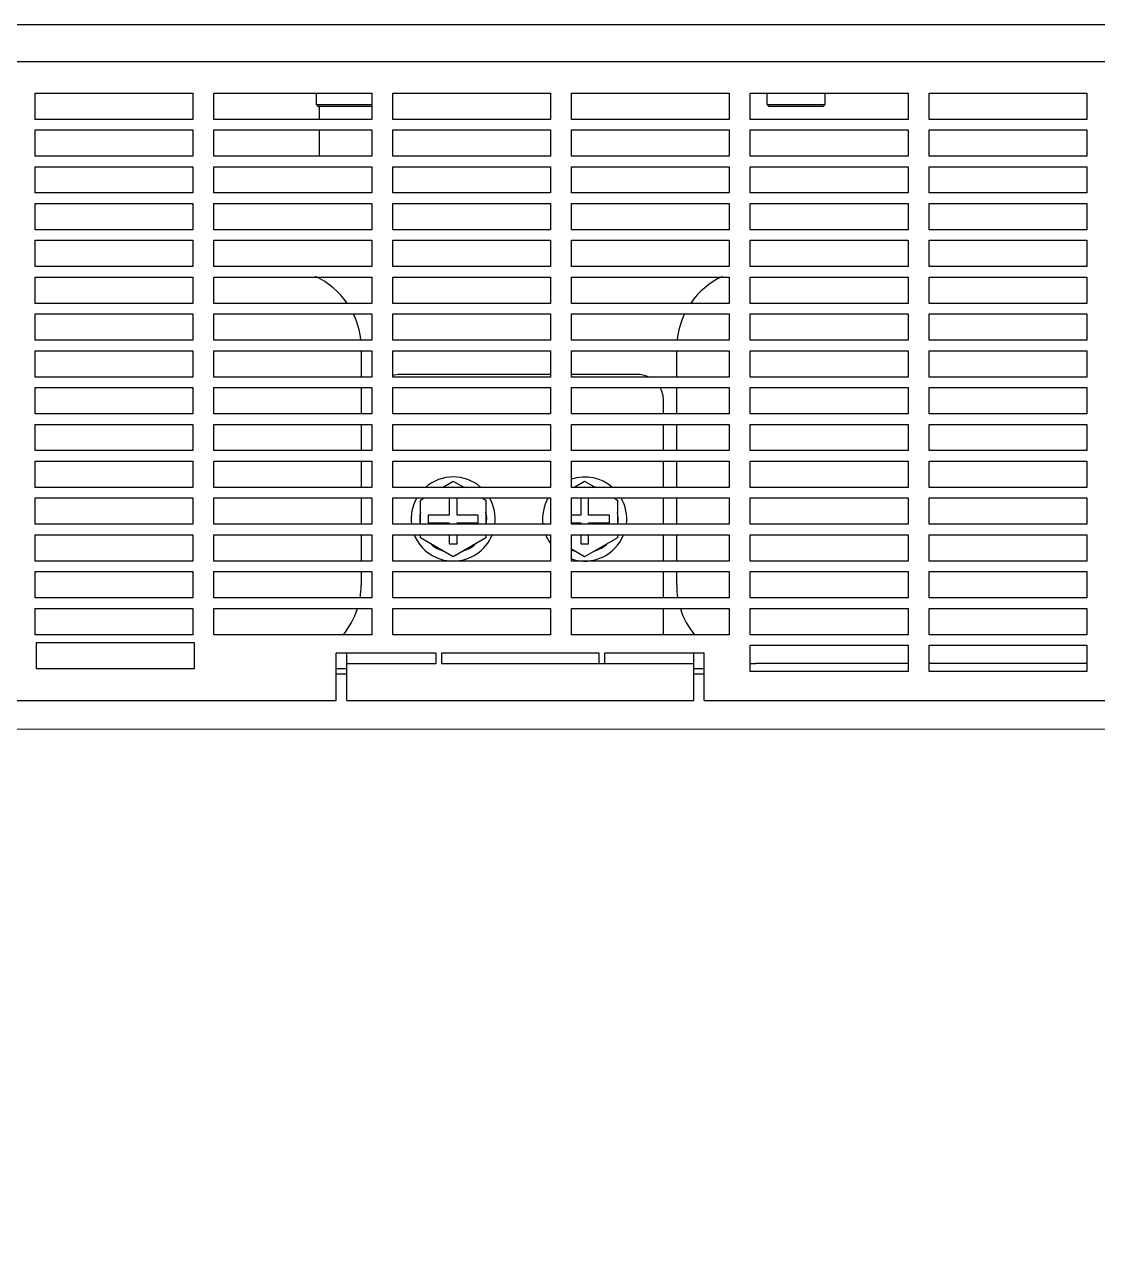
# Model space of a CAD drawing. Header units: millimetres. Extents: x 55614 to 110757, y -66981 to -47484.
# Drawn here: x 77838.4 to 78042.4, y -56781 to -56546.2 of the extents above; entities that cross this region are included whole.
import ezdxf

# ---------------------------------------------------------------- set-up
doc = ezdxf.new("R2010")
doc.units = ezdxf.units.MM
doc.layers.get('0').update_dxf_attribs({"lineweight": 15})
for name, color, linetype in [('2401-00258-M8-20HWMC_0', 7, 'Continuous'), ('2403-00027_S-M6-0_0', 7, 'Continuous'), ('4212-62832_1_0', 7, 'Continuous'), ('4212-68031_1_JB_0', 7, 'Continuous'), ('4212-88600-2_1_0', 7, 'Continuous'), ('4212-88600-2_2_0', 7, 'Continuous'), ('4215-06934_0', 7, 'Continuous'), ('4215-07850_2_0', 7, 'Continuous')]:
    doc.layers.add(name, color=color, linetype=linetype)
doc.layers.add('THICK', color=7, linetype='Continuous', lineweight=0)

# ---------------------------------------------------------------- blocks, each defined once
blk = doc.blocks.new('RU67I6756')
at = {"layer": '2401-00258-M8-20HWMC_0', "color": 0, "linetype": 'Continuous'}
for p, q in [((24618.67, 14502.67), (24620.73, 14503.86)), ((24620.73, 14503.86), (24622.79, 14502.67)), ((24643.67, 14502.67), (24645.73, 14503.86)), ((24645.73, 14503.86), (24647.79, 14502.67)), ((24614.5, 14500.27), (24615.21, 14500.67)), ((24619.98, 14500.67), (24619.98, 14497.42)), ((24621.48, 14497.42), (24621.48, 14500.67)), ((24626.26, 14500.67), (24626.96, 14500.27)), ((24644.98, 14500.67), (24644.98, 14497.42)), ((24646.48, 14497.42), (24646.48, 14500.67)), ((24651.26, 14500.67), (24651.96, 14500.27)), ((24614.5, 14495.67), (24614.5, 14500.27)), ((24626.96, 14500.27), (24626.96, 14495.67)), ((24651.96, 14500.27), (24651.96, 14495.67)), ((24619.98, 14497.42), (24615.98, 14497.42)), ((24615.98, 14497.42), (24615.98, 14495.92)), ((24615.98, 14495.92), (24619.98, 14495.92)), ((24619.98, 14495.92), (24619.98, 14495.67)), ((24625.48, 14497.42), (24621.48, 14497.42)), ((24621.48, 14495.92), (24625.48, 14495.92)), ((24621.48, 14495.67), (24621.48, 14495.92)), ((24625.48, 14495.92), (24625.48, 14497.42)), ((24644.98, 14497.42), (24643.23, 14497.42)), ((24643.23, 14495.92), (24644.98, 14495.92)), ((24644.98, 14495.92), (24644.98, 14495.67)), ((24650.48, 14497.42), (24646.48, 14497.42)), ((24646.48, 14495.92), (24650.48, 14495.92)), ((24646.48, 14495.67), (24646.48, 14495.92)), ((24650.48, 14495.92), (24650.48, 14497.42)), ((24614.5, 14493.08), (24614.5, 14493.67)), ((24619.98, 14493.67), (24619.98, 14491.92)), ((24621.48, 14491.92), (24621.48, 14493.67)), ((24626.96, 14493.67), (24626.96, 14493.08)), ((24644.98, 14493.67), (24644.98, 14491.92)), ((24646.48, 14491.92), (24646.48, 14493.67)), ((24651.96, 14493.67), (24651.96, 14493.08)), ((24620.73, 14489.48), (24614.5, 14493.08)), ((24619.98, 14491.92), (24621.48, 14491.92)), ((24626.96, 14493.08), (24620.73, 14489.48)), ((24644.98, 14491.92), (24646.48, 14491.92)), ((24651.96, 14493.08), (24645.73, 14489.48)), ((24645.73, 14489.48), (24643.23, 14490.93))]:
    blk.add_line(p, q, dxfattribs=at)
for centre, radius, start, end in [((24620.73, 14496.67), 8, 48.6954, 131.3046), ((24620.73, 14496.67), 6.37, 70.7029, 71.9647), ((24645.73, 14496.67), 8, 48.6954, 108.2348), ((24645.73, 14496.67), 6.37, 70.7029, 71.9647), ((24620.73, 14496.67), 8, 149.9582, 187.1863), ((24620.73, 14496.67), 8, 352.8137, 30.0418), ((24645.73, 14496.67), 8, 149.9582, 187.1863), ((24645.73, 14496.67), 8, 352.8137, 30.0418), ((24620.73, 14496.67), 6.37, 168.0353, 189.0483), ((24620.73, 14496.67), 6.37, 350.9517, 11.9647), ((24645.73, 14496.67), 6.37, 350.9517, 11.9647), ((24620.73, 14496.67), 8, 202.0565, 337.9435), ((24645.73, 14496.67), 8, 202.0565, 215.4729), ((24645.73, 14496.67), 8, 251.7652, 337.9435), ((24620.73, 14496.67), 6.37, 228.0353, 251.9647), ((24620.73, 14496.67), 6.37, 288.0353, 311.9647), ((24645.73, 14496.67), 6.37, 288.0353, 311.9647), ((24645.73, 14496.67), 6.37, 246.8122, 251.9647)]:
    blk.add_arc(centre, radius, start, end, dxfattribs=at)
at = {"layer": '2403-00027_S-M6-0_0', "color": 0, "linetype": 'Continuous'}
for p, q in [((24594.71, 14575.47), (24594.71, 14577.67)), ((24594.71, 14575.47), (24605.23, 14575.47)), ((24594.71, 14575.47), (24595.01, 14575.17)), ((24680.41, 14575.47), (24680.41, 14577.67)), ((24680.41, 14575.47), (24691.46, 14575.47)), ((24680.41, 14575.47), (24680.71, 14575.17)), ((24691.46, 14575.47), (24691.16, 14575.17)), ((24691.46, 14575.47), (24691.46, 14577.67)), ((24595.01, 14575.17), (24605.23, 14575.17)), ((24680.71, 14575.17), (24691.16, 14575.17))]:
    blk.add_line(p, q, dxfattribs=at)
at = {"layer": '4212-62832_1_0', "color": 0, "linetype": 'Continuous'}
blk.add_line((25160.53, 14590.67), (24325.93, 14590.67), dxfattribs=at)
at = {"layer": '4212-68031_1_JB_0', "color": 0, "linetype": 'Continuous'}
for p, q in [((24541.48, 14473.17), (24571.48, 14473.17)), ((24541.48, 14468.17), (24541.48, 14473.17)), ((24571.48, 14473.17), (24571.48, 14468.17)), ((24617.48, 14471.17), (24598.48, 14471.17)), ((24598.48, 14462.17), (24598.48, 14471.17)), ((24600.48, 14469.17), (24600.48, 14471.17)), ((24617.48, 14469.17), (24617.48, 14471.17)), ((24648.48, 14471.17), (24618.48, 14471.17)), ((24618.48, 14471.17), (24618.48, 14469.17)), ((24648.48, 14469.17), (24648.48, 14471.17)), ((24668.48, 14471.17), (24649.48, 14471.17)), ((24649.48, 14471.17), (24649.48, 14469.17)), ((24666.48, 14469.17), (24666.48, 14471.17)), ((24668.48, 14462.17), (24668.48, 14471.17)), ((24571.48, 14468.17), (24541.48, 14468.17)), ((24600.48, 14468.17), (24598.48, 14468.17)), ((24600.48, 14469.17), (24617.48, 14469.17)), ((24600.48, 14462.17), (24600.48, 14469.17)), ((24618.48, 14469.17), (24648.48, 14469.17)), ((24649.48, 14469.17), (24666.48, 14469.17)), ((24666.48, 14462.17), (24666.48, 14469.17)), ((24668.48, 14468.17), (24666.48, 14468.17)), ((24600.48, 14467.17), (24598.48, 14467.17)), ((24668.48, 14467.17), (24666.48, 14467.17)), ((24323.48, 14462.17), (24598.48, 14462.17)), ((24600.48, 14462.17), (24666.48, 14462.17)), ((24668.48, 14462.17), (24818.48, 14462.17))]:
    blk.add_line(p, q, dxfattribs=at)
at = {"layer": '4212-88600-2_1_0', "color": 0, "linetype": 'Continuous'}
for p, q in [((24603.23, 14528.67), (24603.23, 14523.67)), ((24663.23, 14523.67), (24663.23, 14528.67)), ((24603.23, 14521.67), (24603.23, 14516.67)), ((24663.23, 14516.67), (24663.23, 14521.67)), ((24603.23, 14514.67), (24603.23, 14509.67)), ((24663.23, 14509.67), (24663.23, 14514.67)), ((24603.23, 14507.67), (24603.23, 14502.67)), ((24663.23, 14502.67), (24663.23, 14507.67)), ((24603.23, 14500.67), (24603.23, 14495.67)), ((24663.23, 14495.67), (24663.23, 14500.67)), ((24603.23, 14493.67), (24603.23, 14488.67)), ((24663.23, 14488.67), (24663.23, 14493.67)), ((24603.23, 14486.67), (24603.23, 14484.17)), ((24663.23, 14484.17), (24663.23, 14486.67)), ((24707.23, 14469.17), (24678.23, 14469.17)), ((24741.23, 14469.17), (24711.23, 14469.17))]:
    blk.add_line(p, q, dxfattribs=at)
for centre, start, end in [((24588.23, 14529.17), 34.815, 65.0889), ((24678.23, 14529.17), 114.9111, 145.185), ((24588.23, 14529.17), 5.8604, 25.8691), ((24678.23, 14529.17), 154.1309, 174.1396), ((24588.23, 14484.17), 350.2878, 0), ((24678.23, 14484.17), 180, 189.7122), ((24588.23, 14484.17), 320.3318, 342.4548), ((24678.23, 14484.17), 197.5452, 219.6682), ((24678.23, 14484.17), 266.08, 270)]:
    blk.add_arc(centre, 15, start, end, dxfattribs=at)
at = {"layer": '4212-88600-2_2_0', "color": 0, "linetype": 'Continuous'}
for p, q in [((24639.23, 14524.17), (24610.73, 14524.17)), ((24655.73, 14524.17), (24643.23, 14524.17)), ((24660.73, 14516.67), (24660.73, 14519.17)), ((24660.73, 14509.67), (24660.73, 14514.67)), ((24660.73, 14502.67), (24660.73, 14507.67)), ((24660.73, 14495.67), (24660.73, 14500.67)), ((24660.73, 14488.67), (24660.73, 14493.67)), ((24660.73, 14481.67), (24660.73, 14486.67)), ((24660.73, 14474.67), (24660.73, 14479.67)), ((24643.23, 14469.17), (24655.73, 14469.17))]:
    blk.add_line(p, q, dxfattribs=at)
for centre, start, end in [((24610.73, 14519.17), 90, 107.5452), ((24655.73, 14519.17), 65.0889, 90), ((24655.73, 14519.17), 0, 30)]:
    blk.add_arc(centre, 5, start, end, dxfattribs=at)
at = {"layer": '4215-06934_0', "color": 0, "linetype": 'Continuous'}
for p, q in [((24323.23, 14583.67), (25163.23, 14583.67)), ((24541.23, 14577.67), (24571.23, 14577.67)), ((24541.23, 14572.67), (24541.23, 14577.67)), ((24571.23, 14577.67), (24571.23, 14572.67)), ((24575.23, 14577.67), (24605.23, 14577.67)), ((24575.23, 14572.67), (24575.23, 14577.67)), ((24605.23, 14577.67), (24605.23, 14572.67)), ((24609.23, 14577.67), (24639.23, 14577.67)), ((24609.23, 14572.67), (24609.23, 14577.67)), ((24639.23, 14577.67), (24639.23, 14572.67)), ((24643.23, 14577.67), (24673.23, 14577.67)), ((24643.23, 14572.67), (24643.23, 14577.67)), ((24673.23, 14577.67), (24673.23, 14572.67)), ((24677.23, 14577.67), (24707.23, 14577.67)), ((24677.23, 14572.67), (24677.23, 14577.67)), ((24707.23, 14577.67), (24707.23, 14572.67)), ((24711.23, 14577.67), (24741.23, 14577.67)), ((24711.23, 14572.67), (24711.23, 14577.67)), ((24741.23, 14577.67), (24741.23, 14572.67)), ((24571.23, 14572.67), (24541.23, 14572.67)), ((24605.23, 14572.67), (24575.23, 14572.67)), ((24639.23, 14572.67), (24609.23, 14572.67)), ((24673.23, 14572.67), (24643.23, 14572.67)), ((24707.23, 14572.67), (24677.23, 14572.67)), ((24741.23, 14572.67), (24711.23, 14572.67)), ((24541.23, 14570.67), (24571.23, 14570.67)), ((24541.23, 14565.67), (24541.23, 14570.67)), ((24571.23, 14570.67), (24571.23, 14565.67)), ((24575.23, 14570.67), (24605.23, 14570.67)), ((24575.23, 14565.67), (24575.23, 14570.67)), ((24605.23, 14570.67), (24605.23, 14565.67)), ((24609.23, 14570.67), (24639.23, 14570.67)), ((24609.23, 14565.67), (24609.23, 14570.67)), ((24639.23, 14570.67), (24639.23, 14565.67)), ((24643.23, 14570.67), (24673.23, 14570.67)), ((24643.23, 14565.67), (24643.23, 14570.67)), ((24673.23, 14570.67), (24673.23, 14565.67)), ((24677.23, 14570.67), (24707.23, 14570.67)), ((24677.23, 14565.67), (24677.23, 14570.67)), ((24707.23, 14570.67), (24707.23, 14565.67)), ((24711.23, 14570.67), (24741.23, 14570.67)), ((24711.23, 14565.67), (24711.23, 14570.67)), ((24741.23, 14570.67), (24741.23, 14565.67)), ((24571.23, 14565.67), (24541.23, 14565.67)), ((24605.23, 14565.67), (24575.23, 14565.67)), ((24639.23, 14565.67), (24609.23, 14565.67)), ((24673.23, 14565.67), (24643.23, 14565.67)), ((24707.23, 14565.67), (24677.23, 14565.67)), ((24741.23, 14565.67), (24711.23, 14565.67)), ((24541.23, 14563.67), (24571.23, 14563.67)), ((24541.23, 14558.67), (24541.23, 14563.67)), ((24571.23, 14563.67), (24571.23, 14558.67)), ((24575.23, 14563.67), (24605.23, 14563.67)), ((24575.23, 14558.67), (24575.23, 14563.67)), ((24605.23, 14563.67), (24605.23, 14558.67)), ((24609.23, 14563.67), (24639.23, 14563.67)), ((24609.23, 14558.67), (24609.23, 14563.67)), ((24639.23, 14563.67), (24639.23, 14558.67)), ((24643.23, 14563.67), (24673.23, 14563.67)), ((24643.23, 14558.67), (24643.23, 14563.67)), ((24673.23, 14563.67), (24673.23, 14558.67)), ((24677.23, 14563.67), (24707.23, 14563.67)), ((24677.23, 14558.67), (24677.23, 14563.67)), ((24707.23, 14563.67), (24707.23, 14558.67)), ((24711.23, 14563.67), (24741.23, 14563.67)), ((24711.23, 14558.67), (24711.23, 14563.67)), ((24741.23, 14563.67), (24741.23, 14558.67)), ((24571.23, 14558.67), (24541.23, 14558.67)), ((24541.23, 14556.67), (24571.23, 14556.67)), ((24541.23, 14551.67), (24541.23, 14556.67)), ((24571.23, 14556.67), (24571.23, 14551.67)), ((24605.23, 14558.67), (24575.23, 14558.67)), ((24575.23, 14556.67), (24605.23, 14556.67)), ((24575.23, 14551.67), (24575.23, 14556.67)), ((24605.23, 14556.67), (24605.23, 14551.67)), ((24639.23, 14558.67), (24609.23, 14558.67)), ((24609.23, 14556.67), (24639.23, 14556.67)), ((24609.23, 14551.67), (24609.23, 14556.67)), ((24639.23, 14556.67), (24639.23, 14551.67)), ((24673.23, 14558.67), (24643.23, 14558.67)), ((24643.23, 14556.67), (24673.23, 14556.67)), ((24643.23, 14551.67), (24643.23, 14556.67)), ((24673.23, 14556.67), (24673.23, 14551.67)), ((24707.23, 14558.67), (24677.23, 14558.67)), ((24677.23, 14556.67), (24707.23, 14556.67)), ((24677.23, 14551.67), (24677.23, 14556.67)), ((24707.23, 14556.67), (24707.23, 14551.67)), ((24741.23, 14558.67), (24711.23, 14558.67)), ((24711.23, 14556.67), (24741.23, 14556.67)), ((24711.23, 14551.67), (24711.23, 14556.67)), ((24741.23, 14556.67), (24741.23, 14551.67)), ((24571.23, 14551.67), (24541.23, 14551.67)), ((24541.23, 14549.67), (24571.23, 14549.67)), ((24541.23, 14544.67), (24541.23, 14549.67)), ((24571.23, 14549.67), (24571.23, 14544.67)), ((24605.23, 14551.67), (24575.23, 14551.67)), ((24575.23, 14549.67), (24605.23, 14549.67)), ((24575.23, 14544.67), (24575.23, 14549.67)), ((24605.23, 14549.67), (24605.23, 14544.67)), ((24639.23, 14551.67), (24609.23, 14551.67)), ((24609.23, 14549.67), (24639.23, 14549.67)), ((24609.23, 14544.67), (24609.23, 14549.67)), ((24639.23, 14549.67), (24639.23, 14544.67)), ((24673.23, 14551.67), (24643.23, 14551.67)), ((24643.23, 14549.67), (24673.23, 14549.67)), ((24643.23, 14544.67), (24643.23, 14549.67)), ((24673.23, 14549.67), (24673.23, 14544.67)), ((24707.23, 14551.67), (24677.23, 14551.67)), ((24677.23, 14549.67), (24707.23, 14549.67)), ((24677.23, 14544.67), (24677.23, 14549.67)), ((24707.23, 14549.67), (24707.23, 14544.67)), ((24741.23, 14551.67), (24711.23, 14551.67)), ((24711.23, 14549.67), (24741.23, 14549.67)), ((24711.23, 14544.67), (24711.23, 14549.67)), ((24741.23, 14549.67), (24741.23, 14544.67)), ((24571.23, 14544.67), (24541.23, 14544.67)), ((24541.23, 14542.67), (24571.23, 14542.67)), ((24541.23, 14537.67), (24541.23, 14542.67)), ((24571.23, 14542.67), (24571.23, 14537.67)), ((24605.23, 14544.67), (24575.23, 14544.67)), ((24575.23, 14542.67), (24605.23, 14542.67)), ((24575.23, 14537.67), (24575.23, 14542.67)), ((24605.23, 14542.67), (24605.23, 14537.67)), ((24639.23, 14544.67), (24609.23, 14544.67)), ((24609.23, 14542.67), (24639.23, 14542.67)), ((24609.23, 14537.67), (24609.23, 14542.67)), ((24639.23, 14542.67), (24639.23, 14537.67)), ((24673.23, 14544.67), (24643.23, 14544.67)), ((24643.23, 14542.67), (24673.23, 14542.67)), ((24643.23, 14537.67), (24643.23, 14542.67)), ((24673.23, 14542.67), (24673.23, 14537.67)), ((24707.23, 14544.67), (24677.23, 14544.67)), ((24677.23, 14542.67), (24707.23, 14542.67)), ((24677.23, 14537.67), (24677.23, 14542.67)), ((24707.23, 14542.67), (24707.23, 14537.67)), ((24741.23, 14544.67), (24711.23, 14544.67)), ((24711.23, 14542.67), (24741.23, 14542.67)), ((24711.23, 14537.67), (24711.23, 14542.67)), ((24741.23, 14542.67), (24741.23, 14537.67)), ((24571.23, 14537.67), (24541.23, 14537.67)), ((24541.23, 14535.67), (24571.23, 14535.67)), ((24541.23, 14530.67), (24541.23, 14535.67)), ((24571.23, 14535.67), (24571.23, 14530.67)), ((24605.23, 14537.67), (24575.23, 14537.67)), ((24575.23, 14535.67), (24605.23, 14535.67)), ((24575.23, 14530.67), (24575.23, 14535.67)), ((24605.23, 14535.67), (24605.23, 14530.67)), ((24639.23, 14537.67), (24609.23, 14537.67)), ((24609.23, 14535.67), (24639.23, 14535.67)), ((24609.23, 14530.67), (24609.23, 14535.67)), ((24639.23, 14535.67), (24639.23, 14530.67)), ((24673.23, 14537.67), (24643.23, 14537.67)), ((24643.23, 14535.67), (24673.23, 14535.67)), ((24643.23, 14530.67), (24643.23, 14535.67)), ((24673.23, 14535.67), (24673.23, 14530.67)), ((24707.23, 14537.67), (24677.23, 14537.67)), ((24677.23, 14535.67), (24707.23, 14535.67)), ((24677.23, 14530.67), (24677.23, 14535.67)), ((24707.23, 14535.67), (24707.23, 14530.67)), ((24741.23, 14537.67), (24711.23, 14537.67)), ((24711.23, 14535.67), (24741.23, 14535.67)), ((24711.23, 14530.67), (24711.23, 14535.67)), ((24741.23, 14535.67), (24741.23, 14530.67)), ((24571.23, 14530.67), (24541.23, 14530.67)), ((24541.23, 14528.67), (24571.23, 14528.67)), ((24541.23, 14523.67), (24541.23, 14528.67)), ((24571.23, 14528.67), (24571.23, 14523.67)), ((24605.23, 14530.67), (24575.23, 14530.67)), ((24575.23, 14528.67), (24605.23, 14528.67)), ((24575.23, 14523.67), (24575.23, 14528.67)), ((24605.23, 14528.67), (24605.23, 14523.67)), ((24639.23, 14530.67), (24609.23, 14530.67)), ((24609.23, 14528.67), (24639.23, 14528.67)), ((24609.23, 14523.67), (24609.23, 14528.67)), ((24639.23, 14528.67), (24639.23, 14523.67)), ((24673.23, 14530.67), (24643.23, 14530.67)), ((24643.23, 14528.67), (24673.23, 14528.67)), ((24643.23, 14523.67), (24643.23, 14528.67)), ((24673.23, 14528.67), (24673.23, 14523.67)), ((24707.23, 14530.67), (24677.23, 14530.67)), ((24677.23, 14528.67), (24707.23, 14528.67)), ((24677.23, 14523.67), (24677.23, 14528.67)), ((24707.23, 14528.67), (24707.23, 14523.67)), ((24741.23, 14530.67), (24711.23, 14530.67)), ((24711.23, 14528.67), (24741.23, 14528.67)), ((24711.23, 14523.67), (24711.23, 14528.67)), ((24741.23, 14528.67), (24741.23, 14523.67)), ((24571.23, 14523.67), (24541.23, 14523.67)), ((24541.23, 14521.67), (24571.23, 14521.67)), ((24541.23, 14516.67), (24541.23, 14521.67)), ((24571.23, 14521.67), (24571.23, 14516.67)), ((24605.23, 14523.67), (24575.23, 14523.67)), ((24575.23, 14521.67), (24605.23, 14521.67)), ((24575.23, 14516.67), (24575.23, 14521.67)), ((24605.23, 14521.67), (24605.23, 14516.67)), ((24639.23, 14523.67), (24609.23, 14523.67)), ((24609.23, 14521.67), (24639.23, 14521.67)), ((24609.23, 14516.67), (24609.23, 14521.67)), ((24639.23, 14521.67), (24639.23, 14516.67)), ((24673.23, 14523.67), (24643.23, 14523.67)), ((24643.23, 14521.67), (24673.23, 14521.67)), ((24643.23, 14516.67), (24643.23, 14521.67)), ((24673.23, 14521.67), (24673.23, 14516.67)), ((24707.23, 14523.67), (24677.23, 14523.67)), ((24677.23, 14521.67), (24707.23, 14521.67)), ((24677.23, 14516.67), (24677.23, 14521.67)), ((24707.23, 14521.67), (24707.23, 14516.67)), ((24741.23, 14523.67), (24711.23, 14523.67)), ((24711.23, 14521.67), (24741.23, 14521.67)), ((24711.23, 14516.67), (24711.23, 14521.67)), ((24741.23, 14521.67), (24741.23, 14516.67)), ((24571.23, 14516.67), (24541.23, 14516.67)), ((24541.23, 14514.67), (24571.23, 14514.67)), ((24541.23, 14509.67), (24541.23, 14514.67)), ((24571.23, 14514.67), (24571.23, 14509.67)), ((24605.23, 14516.67), (24575.23, 14516.67)), ((24575.23, 14514.67), (24605.23, 14514.67)), ((24575.23, 14509.67), (24575.23, 14514.67)), ((24605.23, 14514.67), (24605.23, 14509.67)), ((24639.23, 14516.67), (24609.23, 14516.67)), ((24609.23, 14514.67), (24639.23, 14514.67)), ((24609.23, 14509.67), (24609.23, 14514.67)), ((24639.23, 14514.67), (24639.23, 14509.67)), ((24673.23, 14516.67), (24643.23, 14516.67)), ((24643.23, 14514.67), (24673.23, 14514.67)), ((24643.23, 14509.67), (24643.23, 14514.67)), ((24673.23, 14514.67), (24673.23, 14509.67)), ((24707.23, 14516.67), (24677.23, 14516.67)), ((24677.23, 14514.67), (24707.23, 14514.67)), ((24677.23, 14509.67), (24677.23, 14514.67)), ((24707.23, 14514.67), (24707.23, 14509.67)), ((24741.23, 14516.67), (24711.23, 14516.67)), ((24711.23, 14514.67), (24741.23, 14514.67)), ((24711.23, 14509.67), (24711.23, 14514.67)), ((24741.23, 14514.67), (24741.23, 14509.67)), ((24571.23, 14509.67), (24541.23, 14509.67)), ((24541.23, 14507.67), (24571.23, 14507.67)), ((24541.23, 14502.67), (24541.23, 14507.67)), ((24571.23, 14507.67), (24571.23, 14502.67)), ((24605.23, 14509.67), (24575.23, 14509.67)), ((24575.23, 14507.67), (24605.23, 14507.67)), ((24575.23, 14502.67), (24575.23, 14507.67)), ((24605.23, 14507.67), (24605.23, 14502.67)), ((24639.23, 14509.67), (24609.23, 14509.67)), ((24609.23, 14507.67), (24639.23, 14507.67)), ((24609.23, 14502.67), (24609.23, 14507.67)), ((24639.23, 14507.67), (24639.23, 14502.67)), ((24673.23, 14509.67), (24643.23, 14509.67)), ((24643.23, 14507.67), (24673.23, 14507.67)), ((24643.23, 14502.67), (24643.23, 14507.67)), ((24673.23, 14507.67), (24673.23, 14502.67)), ((24707.23, 14509.67), (24677.23, 14509.67)), ((24677.23, 14507.67), (24707.23, 14507.67)), ((24677.23, 14502.67), (24677.23, 14507.67)), ((24707.23, 14507.67), (24707.23, 14502.67)), ((24741.23, 14509.67), (24711.23, 14509.67)), ((24711.23, 14507.67), (24741.23, 14507.67)), ((24711.23, 14502.67), (24711.23, 14507.67)), ((24741.23, 14507.67), (24741.23, 14502.67)), ((24571.23, 14502.67), (24541.23, 14502.67)), ((24605.23, 14502.67), (24575.23, 14502.67)), ((24639.23, 14502.67), (24609.23, 14502.67)), ((24673.23, 14502.67), (24643.23, 14502.67)), ((24707.23, 14502.67), (24677.23, 14502.67)), ((24741.23, 14502.67), (24711.23, 14502.67)), ((24541.23, 14500.67), (24571.23, 14500.67)), ((24541.23, 14495.67), (24541.23, 14500.67)), ((24571.23, 14500.67), (24571.23, 14495.67)), ((24575.23, 14500.67), (24605.23, 14500.67)), ((24575.23, 14495.67), (24575.23, 14500.67)), ((24605.23, 14500.67), (24605.23, 14495.67)), ((24609.23, 14500.67), (24639.23, 14500.67)), ((24609.23, 14495.67), (24609.23, 14500.67)), ((24639.23, 14500.67), (24639.23, 14495.67)), ((24643.23, 14500.67), (24673.23, 14500.67)), ((24643.23, 14495.67), (24643.23, 14500.67)), ((24673.23, 14500.67), (24673.23, 14495.67)), ((24677.23, 14500.67), (24707.23, 14500.67)), ((24677.23, 14495.67), (24677.23, 14500.67)), ((24707.23, 14500.67), (24707.23, 14495.67)), ((24711.23, 14500.67), (24741.23, 14500.67)), ((24711.23, 14495.67), (24711.23, 14500.67)), ((24741.23, 14500.67), (24741.23, 14495.67)), ((24571.23, 14495.67), (24541.23, 14495.67)), ((24605.23, 14495.67), (24575.23, 14495.67)), ((24639.23, 14495.67), (24609.23, 14495.67)), ((24673.23, 14495.67), (24643.23, 14495.67)), ((24707.23, 14495.67), (24677.23, 14495.67)), ((24741.23, 14495.67), (24711.23, 14495.67)), ((24541.23, 14493.67), (24571.23, 14493.67)), ((24541.23, 14488.67), (24541.23, 14493.67)), ((24571.23, 14493.67), (24571.23, 14488.67)), ((24575.23, 14493.67), (24605.23, 14493.67)), ((24575.23, 14488.67), (24575.23, 14493.67)), ((24605.23, 14493.67), (24605.23, 14488.67)), ((24609.23, 14493.67), (24639.23, 14493.67)), ((24609.23, 14488.67), (24609.23, 14493.67)), ((24639.23, 14493.67), (24639.23, 14488.67)), ((24643.23, 14493.67), (24673.23, 14493.67)), ((24643.23, 14488.67), (24643.23, 14493.67)), ((24673.23, 14493.67), (24673.23, 14488.67)), ((24677.23, 14493.67), (24707.23, 14493.67)), ((24677.23, 14488.67), (24677.23, 14493.67)), ((24707.23, 14493.67), (24707.23, 14488.67)), ((24711.23, 14493.67), (24741.23, 14493.67)), ((24711.23, 14488.67), (24711.23, 14493.67)), ((24741.23, 14493.67), (24741.23, 14488.67)), ((24571.23, 14488.67), (24541.23, 14488.67)), ((24605.23, 14488.67), (24575.23, 14488.67)), ((24639.23, 14488.67), (24609.23, 14488.67)), ((24673.23, 14488.67), (24643.23, 14488.67)), ((24707.23, 14488.67), (24677.23, 14488.67)), ((24741.23, 14488.67), (24711.23, 14488.67)), ((24541.23, 14486.67), (24571.23, 14486.67)), ((24541.23, 14481.67), (24541.23, 14486.67)), ((24571.23, 14486.67), (24571.23, 14481.67)), ((24575.23, 14486.67), (24605.23, 14486.67)), ((24575.23, 14481.67), (24575.23, 14486.67)), ((24605.23, 14486.67), (24605.23, 14481.67)), ((24609.23, 14486.67), (24639.23, 14486.67)), ((24609.23, 14481.67), (24609.23, 14486.67)), ((24639.23, 14486.67), (24639.23, 14481.67)), ((24643.23, 14486.67), (24673.23, 14486.67)), ((24643.23, 14481.67), (24643.23, 14486.67)), ((24673.23, 14486.67), (24673.23, 14481.67)), ((24677.23, 14486.67), (24707.23, 14486.67)), ((24677.23, 14481.67), (24677.23, 14486.67)), ((24707.23, 14486.67), (24707.23, 14481.67)), ((24711.23, 14486.67), (24741.23, 14486.67)), ((24711.23, 14481.67), (24711.23, 14486.67)), ((24741.23, 14486.67), (24741.23, 14481.67)), ((24571.23, 14481.67), (24541.23, 14481.67)), ((24605.23, 14481.67), (24575.23, 14481.67)), ((24639.23, 14481.67), (24609.23, 14481.67)), ((24673.23, 14481.67), (24643.23, 14481.67)), ((24707.23, 14481.67), (24677.23, 14481.67)), ((24741.23, 14481.67), (24711.23, 14481.67)), ((24541.23, 14479.67), (24571.23, 14479.67)), ((24541.23, 14474.67), (24541.23, 14479.67)), ((24571.23, 14479.67), (24571.23, 14474.67)), ((24575.23, 14479.67), (24605.23, 14479.67)), ((24575.23, 14474.67), (24575.23, 14479.67)), ((24605.23, 14479.67), (24605.23, 14474.67)), ((24609.23, 14479.67), (24639.23, 14479.67)), ((24609.23, 14474.67), (24609.23, 14479.67)), ((24639.23, 14479.67), (24639.23, 14474.67)), ((24643.23, 14479.67), (24673.23, 14479.67)), ((24643.23, 14474.67), (24643.23, 14479.67)), ((24673.23, 14479.67), (24673.23, 14474.67)), ((24677.23, 14479.67), (24707.23, 14479.67)), ((24677.23, 14474.67), (24677.23, 14479.67)), ((24707.23, 14479.67), (24707.23, 14474.67)), ((24711.23, 14479.67), (24741.23, 14479.67)), ((24711.23, 14474.67), (24711.23, 14479.67)), ((24741.23, 14479.67), (24741.23, 14474.67)), ((24571.23, 14474.67), (24541.23, 14474.67)), ((24605.23, 14474.67), (24575.23, 14474.67)), ((24639.23, 14474.67), (24609.23, 14474.67)), ((24673.23, 14474.67), (24643.23, 14474.67)), ((24707.23, 14474.67), (24677.23, 14474.67)), ((24741.23, 14474.67), (24711.23, 14474.67)), ((24677.23, 14472.67), (24707.23, 14472.67)), ((24677.23, 14467.67), (24677.23, 14472.67)), ((24707.23, 14472.67), (24707.23, 14467.67)), ((24711.23, 14472.67), (24741.23, 14472.67)), ((24711.23, 14467.67), (24711.23, 14472.67)), ((24741.23, 14472.67), (24741.23, 14467.67)), ((24707.23, 14467.67), (24677.23, 14467.67)), ((24741.23, 14467.67), (24711.23, 14467.67))]:
    blk.add_line(p, q, dxfattribs=at)
at = {"layer": '4215-07850_2_0', "color": 0, "linetype": 'Continuous'}
for p, q in [((24595.23, 14575.17), (24595.23, 14572.67)), ((24595.23, 14570.67), (24595.23, 14565.67))]:
    blk.add_line(p, q, dxfattribs=at)

msp = doc.modelspace()

# ---------------------------------------------------------------- linework, layer by layer
at = {"color": 5}
msp.add_lwpolyline([(79342.372, -56910.185), (77627.372, -56910.185), (77627.372, -56680.185), (79342.372, -56680.185)], close=True, dxfattribs=at)

# ---------------------------------------------------------------- block references
at = {"layer": 'THICK', "lineweight": -3}
msp.add_blockref('RU67I6756', (53299.141, -71136.859), dxfattribs=at)

doc.saveas('drawing.dxf')
